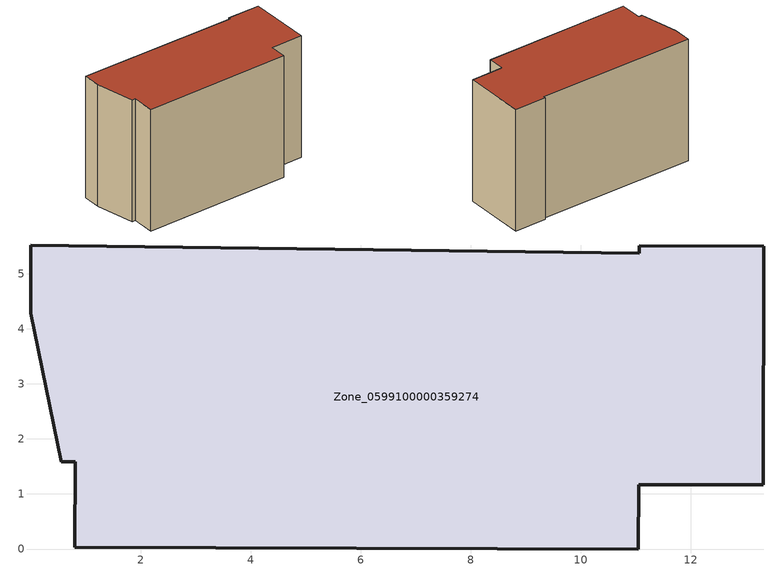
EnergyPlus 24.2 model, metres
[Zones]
Zone_0599100000359274
 floor ground (C_G): 0.81,1.59 0.56,1.59 0.01,4.28 0.01,5.53 11.07,5.38 11.07,5.51 13.33,5.5 13.31,1.16 11.05,1.17 11.05,0 0.81,0.03 z0
 wall outside (C_F): 0.81,0.03 11.05,0 11.05,1.17 13.31,1.16 13.33,5.5 11.07,5.51 11.07,5.38 0.01,5.53 0.01,4.28 0.56,1.59 0.81,1.59 0.81,0.03 z0:8.74
 roof outside (C_R): 0.56,1.59 0.81,1.59 0.81,0.03 11.05,0 11.05,1.17 13.31,1.16 13.33,5.5 11.07,5.51 11.07,5.38 0.01,5.53 0.01,4.28 z8.74
[BUILDING]
Pand.0599100000359274: North Axis=0; Terrain=City; Loads Convergence Tolerance Value=0.04; Temperature Convergence Tolerance Value=0.4; Solar Distribution=FullExterior; Maximum Number of Warmup Days=25; Minimum Number of Warmup Days=1
[Site:Location]
Rotterdam.The.Hague.AP_ZH_NLD Design_Conditions: Latitude=51.96; Longitude=4.45; Time Zone=1; Elevation=-4.5
[SITE:GROUNDTEMPERATURE:BUILDINGSURFACE]
18, 18, 18, 18, 18, 18, 18, 18, 18, 18, 18, 18
[MATERIAL] Thermal Absorptance=0.9; Solar Absorptance=0.7; Visible Absorptance=0.7
Name | Roughness | Thickness | Conductivity | Density | Specific Heat
G.TC.1992-2005 | MediumSmooth | 0.15 | 0.06 | 540 | 1210
F.TC.1992-2005 | Rough | 0.3 | 0.12 | 1920 | 840
R.TC.1992-2005 | MediumRough | 0.2 | 0.08 | 1500 | 1000
[CONSTRUCTION]
C_G: G.TC.1992-2005
C_F: F.TC.1992-2005
C_R: R.TC.1992-2005
[ZONE]
Zone_0599100000359274: Type=1; Multiplier=1; Ceiling Height=Autocalculate; Volume=Autocalculate; Floor Area=autocalculate; Part of Total Floor Area=Yes
[ZONEINFILTRATION:DESIGNFLOWRATE]
Infil_Zone_0599100000359274: Zone or ZoneList or Space or SpaceList=Zone_0599100000359274; Schedule=AlwaysOn; Design Flow Rate Calculation Method=Flow/Area; Flow Rate per Floor Area=0.0015; Constant Term Coefficient=1; Temperature Term Coefficient=0; Velocity Term Coefficient=0; Velocity Squared Term Coefficient=0
[HVACTEMPLATE:ZONE:IDEALLOADSAIRSYSTEM]
Zone_0599100000359274: Maximum Heating Supply Air Temperature=50; Minimum Cooling Supply Air Temperature=13; Maximum Heating Supply Air Humidity Ratio=0.0156; Minimum Cooling Supply Air Humidity Ratio=0.0077; Heating Limit=NoLimit; Cooling Limit=NoLimit; Dehumidification Control Type=ConstantSensibleHeatRatio; Cooling Sensible Heat Ratio=0.7; Dehumidification Setpoint=60; Humidification Control Type=None; Humidification Setpoint=30; Outdoor Air Method=None; Outdoor Air Flow Rate per Person=0.00944; Outdoor Air Flow Rate per Zone Floor Area=0; Outdoor Air Flow Rate per Zone=0; Demand Controlled Ventilation Type=None; Outdoor Air Economizer Type=NoEconomizer; Heat Recovery Type=None; Sensible Heat Recovery Effectiveness=0.7; Latent Heat Recovery Effectiveness=0.65
[ZONECONTROL:THERMOSTAT]
ThermostatControl_Zone_0599100000359274: Zone or ZoneList=Zone_0599100000359274; Control Type Schedule=DualSetpointControlType; Control 1=Thermostat_Zone_0599100000359274; Temperature Difference Between Cutout And Setpoint=0
[THERMOSTATSETPOINT:DUALSETPOINT]
Thermostat_Zone_0599100000359274: Heating Setpoint Temperature Schedule=HeatingSetpoint_Zone_0599100000359274; Cooling Setpoint Temperature Schedule=CoolingSetpoint_Zone_0599100000359274
[SCHEDULE:COMPACT]
HeatingSetpoint_Zone_0599100000359274: Through: 12/31, For: AllDays, Until: 24:00, 21
CoolingSetpoint_Zone_0599100000359274: Through: 12/31, For: AllDays, Until: 24:00, 24
DualSetpointControlType: Through: 12/31, For: AllDays, Until: 24:00, 4
AlwaysOn: Through: 12/31, For: AllDays, Until: 24:00, 1
